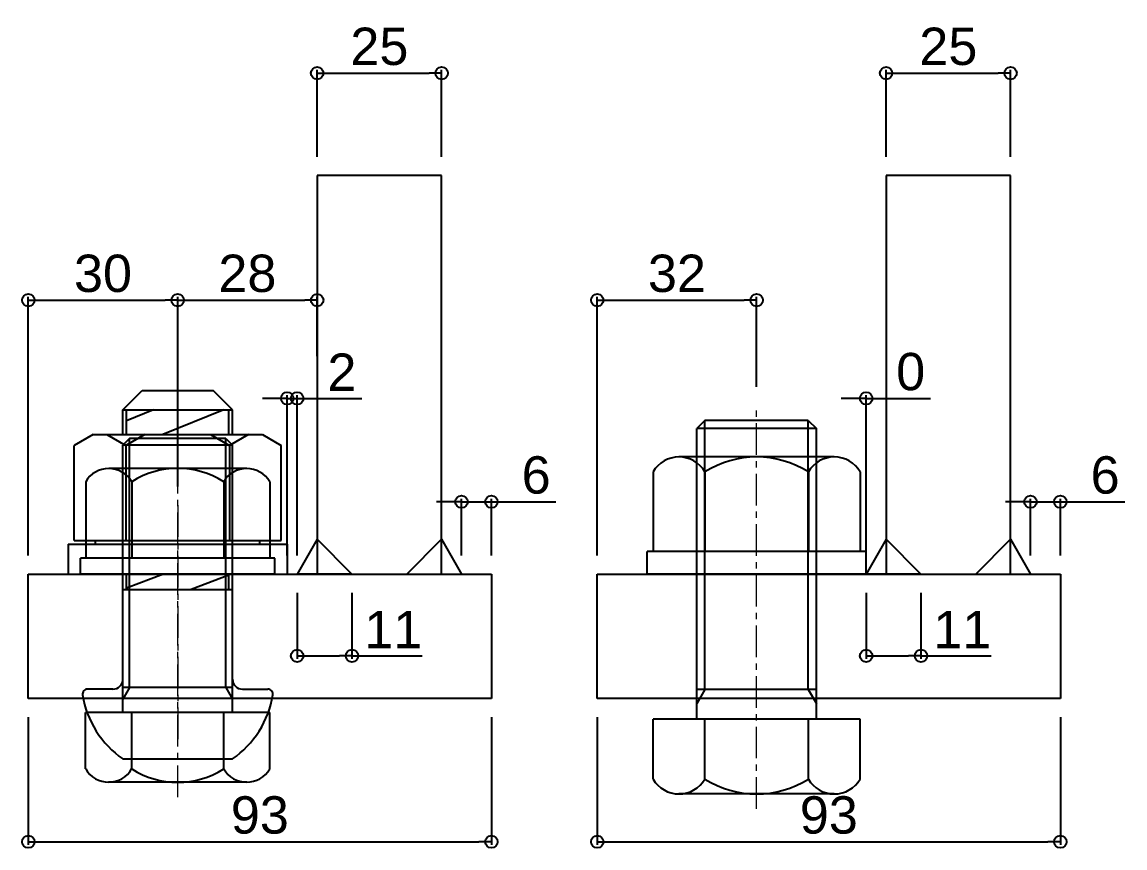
# Model space of a CAD drawing. Header units: millimetres. Extents: x -2880 to 3894, y -2977 to 4857.
# Drawn here: x 1009 to 1230.5, y 2015.5 to 2181.3 of the extents above; entities that cross this region are included whole.
import ezdxf

# ---------------------------------------------------------------- set-up
doc = ezdxf.new("R2010")
doc.units = ezdxf.units.MM
doc.header["$MEASUREMENT"] = 0
doc.linetypes.add('CENTER', pattern=[50.8, 31.75, -6.35, 6.35, -6.35])
for name, color, linetype in [('_0-2_3', 7, 'Continuous'), ('gauge', 1, 'Continuous'), ('KB', 7, 'Continuous')]:
    doc.layers.add(name, color=color, linetype=linetype)
doc.layers.add('中心線', color=4, linetype='CENTER', lineweight=13)
doc.styles.get("Standard").update_dxf_attribs({"font": 'arial.ttf'})
doc.dimstyles.new('コピー ～ 一般寸法', dxfattribs={"dimscale": 0.5, "dimtxt": 15, "dimasz": 5, "dimexe": 1.25, "dimexo": 7.5, "dimgap": 3, "dimtad": 1, "dimdec": 1, "dimdsep": 46, "dimtxsty": 'Standard', "dimblk": 'ORIGIN', "dimcen": 0, "dimclrd": 256, "dimclre": 256, "dimclrt": 256, "dimadec": 0, "dimazin": 0, "dimtfac": 1, "dimtdec": 1, "dimtmove": 0, "dimatfit": 3, "dimfxl": 0, "dimarcsym": 0})

# ---------------------------------------------------------------- blocks, each defined once
blk = doc.blocks.new('_Origin')
at = {"color": 0, "linetype": 'ByBlock', "lineweight": -2}
blk.add_line((0, 0), (-1, 0), dxfattribs=at)
blk.add_circle((0, 0), 0.5, dxfattribs=at)
blk = doc.blocks.new('*D512')
at = {"layer": 'Defpoints', "color": 0}
for p in [(1093.26, 2171.08), (1068.26, 2150.5), (1093.26, 2150.5)]:
    blk.add_point(p, dxfattribs=at)
at = {"layer": 'KB', "lineweight": -2}
for p, q in [((1068.26, 2154.25), (1068.26, 2171.71)), ((1070.76, 2171.08), (1090.76, 2171.08)), ((1093.26, 2154.25), (1093.26, 2171.71))]:
    blk.add_line(p, q, dxfattribs=at)
at = {"layer": 'KB', "lineweight": -2, "xscale": 2.5, "yscale": 2.5, "zscale": 2.5, "rotation": 180}
blk.add_blockref('_Origin', (1068.26, 2171.08), dxfattribs=at)
at = {"layer": 'KB', "lineweight": -2, "xscale": 2.5, "yscale": 2.5, "zscale": 2.5}
blk.add_blockref('_Origin', (1093.26, 2171.08), dxfattribs=at)
at = {"layer": 'KB', "insert": (1080.76, 2176.41), "char_height": 7.5, "attachment_point": 5}
blk.add_mtext('25', dxfattribs=at)
blk = doc.blocks.new('*D513')
at = {"layer": 'Defpoints', "color": 0}
for p in [(1064.26, 2070.5), (1075.26, 2070.5), (1075.26, 2054.08)]:
    blk.add_point(p, dxfattribs=at)
at = {"layer": 'gauge', "lineweight": -2}
for p, q in [((1064.26, 2066.75), (1064.26, 2053.46)), ((1075.26, 2066.75), (1075.26, 2053.46)), ((1066.76, 2054.08), (1072.76, 2054.08)), ((1075.26, 2054.08), (1089.34, 2054.08))]:
    blk.add_line(p, q, dxfattribs=at)
at = {"layer": 'gauge', "lineweight": -2, "xscale": 2.5, "yscale": 2.5, "zscale": 2.5, "rotation": 180}
blk.add_blockref('_Origin', (1064.26, 2054.08), dxfattribs=at)
at = {"layer": 'gauge', "lineweight": -2, "xscale": 2.5, "yscale": 2.5, "zscale": 2.5}
blk.add_blockref('_Origin', (1075.26, 2054.08), dxfattribs=at)
at = {"layer": 'gauge', "insert": (1083.55, 2059.35), "char_height": 7.5, "attachment_point": 5}
blk.add_mtext('11', dxfattribs=at)
blk = doc.blocks.new('*D139')
at = {"layer": 'Defpoints', "color": 0}
for p in [(1064.26, 2105.77), (1062.26, 2070.5), (1064.26, 2070.5)]:
    blk.add_point(p, dxfattribs=at)
at = {"layer": 'gauge', "lineweight": -2}
for p, q in [((1062.26, 2074.25), (1062.26, 2106.39)), ((1064.26, 2074.25), (1064.26, 2106.39)), ((1059.76, 2105.77), (1057.26, 2105.77)), ((1062.26, 2105.77), (1064.26, 2105.77)), ((1066.76, 2105.77), (1077.22, 2105.77))]:
    blk.add_line(p, q, dxfattribs=at)
at = {"layer": 'gauge', "lineweight": -2, "xscale": 2.5, "yscale": 2.5, "zscale": 2.5}
blk.add_blockref('_Origin', (1062.26, 2105.77), dxfattribs=at)
at = {"layer": 'gauge', "lineweight": -2, "xscale": 2.5, "yscale": 2.5, "zscale": 2.5, "rotation": 180}
blk.add_blockref('_Origin', (1064.26, 2105.77), dxfattribs=at)
at = {"layer": 'gauge', "insert": (1073.24, 2111.03), "char_height": 7.5, "attachment_point": 5}
blk.add_mtext('2', dxfattribs=at)
blk = doc.blocks.new('*D143')
at = {"layer": 'Defpoints', "color": 0}
for p in [(1010.26, 2045.5), (1103.26, 2045.5), (1103.26, 2016.74)]:
    blk.add_point(p, dxfattribs=at)
at = {"layer": 'gauge', "lineweight": -2}
for p, q in [((1010.26, 2041.75), (1010.26, 2016.12)), ((1103.26, 2041.75), (1103.26, 2016.12)), ((1012.76, 2016.74), (1100.76, 2016.74))]:
    blk.add_line(p, q, dxfattribs=at)
at = {"layer": 'gauge', "lineweight": -2, "xscale": 2.5, "yscale": 2.5, "zscale": 2.5, "rotation": 180}
blk.add_blockref('_Origin', (1010.26, 2016.74), dxfattribs=at)
at = {"layer": 'gauge', "lineweight": -2, "xscale": 2.5, "yscale": 2.5, "zscale": 2.5}
blk.add_blockref('_Origin', (1103.26, 2016.74), dxfattribs=at)
at = {"layer": 'gauge', "insert": (1056.76, 2022.07), "char_height": 7.5, "attachment_point": 5}
blk.add_mtext('93', dxfattribs=at)
blk = doc.blocks.new('*D144')
at = {"layer": 'Defpoints', "color": 0}
for p in [(1040.26, 2125.5), (1040.26, 2084.33), (1010.26, 2070.5)]:
    blk.add_point(p, dxfattribs=at)
at = {"layer": 'gauge', "lineweight": -2}
for p, q in [((1010.26, 2074.25), (1010.26, 2126.13)), ((1040.26, 2088.08), (1040.26, 2126.13)), ((1012.76, 2125.5), (1037.76, 2125.5))]:
    blk.add_line(p, q, dxfattribs=at)
at = {"layer": 'gauge', "lineweight": -2, "xscale": 2.5, "yscale": 2.5, "zscale": 2.5, "rotation": 180}
blk.add_blockref('_Origin', (1010.26, 2125.5), dxfattribs=at)
at = {"layer": 'gauge', "lineweight": -2, "xscale": 2.5, "yscale": 2.5, "zscale": 2.5}
blk.add_blockref('_Origin', (1040.26, 2125.5), dxfattribs=at)
at = {"layer": 'gauge', "insert": (1025.26, 2130.83), "char_height": 7.5, "attachment_point": 5}
blk.add_mtext('30', dxfattribs=at)
blk = doc.blocks.new('*D462')
at = {"layer": 'Defpoints', "color": 0}
for p in [(1103.26, 2085.01), (1097.26, 2070.5), (1103.26, 2070.5)]:
    blk.add_point(p, dxfattribs=at)
at = {"layer": 'gauge', "lineweight": -2}
for p, q in [((1094.76, 2085.01), (1092.26, 2085.01)), ((1097.26, 2074.25), (1097.26, 2085.63)), ((1097.26, 2085.01), (1103.26, 2085.01)), ((1103.26, 2074.25), (1103.26, 2085.63)), ((1105.76, 2085.01), (1116.22, 2085.01))]:
    blk.add_line(p, q, dxfattribs=at)
at = {"layer": 'gauge', "lineweight": -2, "xscale": 2.5, "yscale": 2.5, "zscale": 2.5}
blk.add_blockref('_Origin', (1097.26, 2085.01), dxfattribs=at)
at = {"layer": 'gauge', "lineweight": -2, "xscale": 2.5, "yscale": 2.5, "zscale": 2.5, "rotation": 180}
blk.add_blockref('_Origin', (1103.26, 2085.01), dxfattribs=at)
at = {"layer": 'gauge', "insert": (1112.24, 2090.34), "char_height": 7.5, "attachment_point": 5}
blk.add_mtext('6', dxfattribs=at)
blk = doc.blocks.new('*D470')
at = {"layer": 'Defpoints', "color": 0}
for p in [(1207.51, 2171.08), (1182.51, 2150.5), (1207.51, 2150.5)]:
    blk.add_point(p, dxfattribs=at)
at = {"layer": 'KB', "lineweight": -2}
for p, q in [((1182.51, 2154.25), (1182.51, 2171.71)), ((1185.01, 2171.08), (1205.01, 2171.08)), ((1207.51, 2154.25), (1207.51, 2171.71))]:
    blk.add_line(p, q, dxfattribs=at)
at = {"layer": 'KB', "lineweight": -2, "xscale": 2.5, "yscale": 2.5, "zscale": 2.5, "rotation": 180}
blk.add_blockref('_Origin', (1182.51, 2171.08), dxfattribs=at)
at = {"layer": 'KB', "lineweight": -2, "xscale": 2.5, "yscale": 2.5, "zscale": 2.5}
blk.add_blockref('_Origin', (1207.51, 2171.08), dxfattribs=at)
at = {"layer": 'KB', "insert": (1195.01, 2176.41), "char_height": 7.5, "attachment_point": 5}
blk.add_mtext('25', dxfattribs=at)
blk = doc.blocks.new('*D471')
at = {"layer": 'Defpoints', "color": 0}
for p in [(1178.51, 2070.5), (1189.51, 2070.5), (1189.51, 2054.08)]:
    blk.add_point(p, dxfattribs=at)
at = {"layer": 'gauge', "lineweight": -2}
for p, q in [((1178.51, 2066.75), (1178.51, 2053.46)), ((1189.51, 2066.75), (1189.51, 2053.46)), ((1181.01, 2054.08), (1187.01, 2054.08)), ((1189.51, 2054.08), (1203.59, 2054.08))]:
    blk.add_line(p, q, dxfattribs=at)
at = {"layer": 'gauge', "lineweight": -2, "xscale": 2.5, "yscale": 2.5, "zscale": 2.5, "rotation": 180}
blk.add_blockref('_Origin', (1178.51, 2054.08), dxfattribs=at)
at = {"layer": 'gauge', "lineweight": -2, "xscale": 2.5, "yscale": 2.5, "zscale": 2.5}
blk.add_blockref('_Origin', (1189.51, 2054.08), dxfattribs=at)
at = {"layer": 'gauge', "insert": (1197.8, 2059.35), "char_height": 7.5, "attachment_point": 5}
blk.add_mtext('11', dxfattribs=at)
blk = doc.blocks.new('*D161')
at = {"layer": 'Defpoints', "color": 0}
for p in [(1178.51, 2105.77), (1178.51, 2070.5), (1178.51, 2070.5)]:
    blk.add_point(p, dxfattribs=at)
at = {"layer": 'gauge', "lineweight": -2}
for p, q in [((1178.51, 2074.25), (1178.51, 2106.39)), ((1178.51, 2074.25), (1178.51, 2106.39)), ((1176.01, 2105.77), (1173.51, 2105.77)), ((1178.51, 2105.77), (1178.51, 2105.77)), ((1181.01, 2105.77), (1191.4, 2105.77))]:
    blk.add_line(p, q, dxfattribs=at)
at = {"layer": 'gauge', "lineweight": -2, "xscale": 2.5, "yscale": 2.5, "zscale": 2.5}
blk.add_blockref('_Origin', (1178.51, 2105.77), dxfattribs=at)
at = {"layer": 'gauge', "lineweight": -2, "xscale": 2.5, "yscale": 2.5, "zscale": 2.5, "rotation": 180}
blk.add_blockref('_Origin', (1178.51, 2105.77), dxfattribs=at)
at = {"layer": 'gauge', "insert": (1187.45, 2111.1), "char_height": 7.5, "attachment_point": 5}
blk.add_mtext('0', dxfattribs=at)
blk = doc.blocks.new('*D162')
at = {"layer": 'Defpoints', "color": 0}
for p in [(1124.51, 2045.5), (1217.51, 2045.5), (1217.51, 2016.74)]:
    blk.add_point(p, dxfattribs=at)
at = {"layer": 'gauge', "lineweight": -2}
for p, q in [((1124.51, 2041.75), (1124.51, 2016.12)), ((1217.51, 2041.75), (1217.51, 2016.12)), ((1127.01, 2016.74), (1215.01, 2016.74))]:
    blk.add_line(p, q, dxfattribs=at)
at = {"layer": 'gauge', "lineweight": -2, "xscale": 2.5, "yscale": 2.5, "zscale": 2.5, "rotation": 180}
blk.add_blockref('_Origin', (1124.51, 2016.74), dxfattribs=at)
at = {"layer": 'gauge', "lineweight": -2, "xscale": 2.5, "yscale": 2.5, "zscale": 2.5}
blk.add_blockref('_Origin', (1217.51, 2016.74), dxfattribs=at)
at = {"layer": 'gauge', "insert": (1171.01, 2022.07), "char_height": 7.5, "attachment_point": 5}
blk.add_mtext('93', dxfattribs=at)
blk = doc.blocks.new('*D163')
at = {"layer": 'Defpoints', "color": 0}
for p in [(1156.51, 2125.5), (1156.51, 2104.33), (1124.51, 2070.5)]:
    blk.add_point(p, dxfattribs=at)
at = {"layer": 'gauge', "lineweight": -2}
for p, q in [((1124.51, 2074.25), (1124.51, 2126.13)), ((1156.51, 2108.08), (1156.51, 2126.13)), ((1127.01, 2125.5), (1154.01, 2125.5))]:
    blk.add_line(p, q, dxfattribs=at)
at = {"layer": 'gauge', "lineweight": -2, "xscale": 2.5, "yscale": 2.5, "zscale": 2.5, "rotation": 180}
blk.add_blockref('_Origin', (1124.51, 2125.5), dxfattribs=at)
at = {"layer": 'gauge', "lineweight": -2, "xscale": 2.5, "yscale": 2.5, "zscale": 2.5}
blk.add_blockref('_Origin', (1156.51, 2125.5), dxfattribs=at)
at = {"layer": 'gauge', "insert": (1140.51, 2130.83), "char_height": 7.5, "attachment_point": 5}
blk.add_mtext('32', dxfattribs=at)
blk = doc.blocks.new('*D472')
at = {"layer": 'Defpoints', "color": 0}
for p in [(1217.51, 2085.01), (1211.51, 2070.5), (1217.51, 2070.5)]:
    blk.add_point(p, dxfattribs=at)
at = {"layer": 'gauge', "lineweight": -2}
for p, q in [((1209.01, 2085.01), (1206.51, 2085.01)), ((1211.51, 2074.25), (1211.51, 2085.63)), ((1211.51, 2085.01), (1217.51, 2085.01)), ((1217.51, 2074.25), (1217.51, 2085.63)), ((1220.01, 2085.01), (1230.47, 2085.01))]:
    blk.add_line(p, q, dxfattribs=at)
at = {"layer": 'gauge', "lineweight": -2, "xscale": 2.5, "yscale": 2.5, "zscale": 2.5}
blk.add_blockref('_Origin', (1211.51, 2085.01), dxfattribs=at)
at = {"layer": 'gauge', "lineweight": -2, "xscale": 2.5, "yscale": 2.5, "zscale": 2.5, "rotation": 180}
blk.add_blockref('_Origin', (1217.51, 2085.01), dxfattribs=at)
at = {"layer": 'gauge', "insert": (1226.49, 2090.34), "char_height": 7.5, "attachment_point": 5}
blk.add_mtext('6', dxfattribs=at)
blk = doc.blocks.new('*U27')
at = {"ltscale": 0.2}
for p, q in [((-15.59, 15), (15.59, 15)), ((-20.78, 12), (-20.78, 0)), ((-10.39, 12), (-10.39, 0)), ((10.39, 12), (10.39, 0)), ((20.78, 12), (20.78, 0)), ((-20.78, 0), (20.78, 0)), ((-12, 0), (-12, -58.38)), ((12, 0), (12, -58.38)), ((-10.38, -6), (-12, -3.19)), ((10.38, -6), (12, -3.19)), ((-12, -6), (12, -6)), ((-10.38, -6), (-10.38, -60)), ((10.38, -6), (10.38, -60)), ((-12, -58.38), (12, -58.38)), ((-10.38, -60), (-12, -58.38)), ((10.38, -60), (12, -58.38)), ((-10.38, -60), (10.38, -60))]:
    blk.add_line(p, q, dxfattribs=at)
for centre, radius, start, end in [((-15.59, 9), 6, 30, 150), ((0, -4.5), 19.5, 57.7958, 122.2042), ((15.59, 9), 6, 30, 150)]:
    blk.add_arc(centre, radius, start, end, dxfattribs=at)
at = {"layer": '中心線', "ltscale": 0.2}
blk.add_line((0, 18), (0, -63), dxfattribs=at)
blk = doc.blocks.new('*U25')
at = {"ltscale": 0.2}
for p, q in [((-13.86, 14), (13.86, 14)), ((-18.48, 11.33), (-18.48, 0)), ((-9.24, 11.33), (-9.24, 0)), ((9.24, 11.33), (9.24, 0)), ((18.48, 11.33), (18.48, 0)), ((-18.48, 0), (18.48, 0)), ((-11, 0), (-11, -53.65)), ((11, 0), (11, -53.65)), ((-9.65, -5), (-11, -2.66)), ((9.65, -5), (11, -2.66)), ((-11, -5), (11, -5)), ((-9.65, -5), (-9.65, -55)), ((9.65, -5), (9.65, -55)), ((-11, -53.65), (11, -53.65)), ((-9.65, -55), (-11, -53.65)), ((-9.65, -55), (9.65, -55)), ((9.65, -55), (11, -53.65))]:
    blk.add_line(p, q, dxfattribs=at)
for centre, radius, start, end in [((-13.86, 8.67), 5.33, 30, 150), ((0, -3.33), 17.33, 57.7958, 122.2042), ((13.86, 8.67), 5.33, 30, 150)]:
    blk.add_arc(centre, radius, start, end, dxfattribs=at)
at = {"layer": '中心線', "ltscale": 0.2}
blk.add_line((0, 17), (0, -58), dxfattribs=at)
blk = doc.blocks.new('*D386')
at = {"layer": 'Defpoints', "color": 0}
for p in [(1068.26, 2125.5), (1068.26, 2110.5), (1040.26, 2107.38)]:
    blk.add_point(p, dxfattribs=at)
at = {"layer": 'gauge', "lineweight": -2}
for p, q in [((1040.26, 2111.13), (1040.26, 2126.13)), ((1068.26, 2114.25), (1068.26, 2126.13)), ((1042.76, 2125.5), (1065.76, 2125.5))]:
    blk.add_line(p, q, dxfattribs=at)
at = {"layer": 'gauge', "lineweight": -2, "xscale": 2.5, "yscale": 2.5, "zscale": 2.5, "rotation": 180}
blk.add_blockref('_Origin', (1040.26, 2125.5), dxfattribs=at)
at = {"layer": 'gauge', "lineweight": -2, "xscale": 2.5, "yscale": 2.5, "zscale": 2.5}
blk.add_blockref('_Origin', (1068.26, 2125.5), dxfattribs=at)
at = {"layer": 'gauge', "insert": (1054.26, 2130.83), "char_height": 7.5, "attachment_point": 5}
blk.add_mtext('28', dxfattribs=at)

msp = doc.modelspace()

# ---------------------------------------------------------------- linework, layer by layer
at = {"ltscale": 0.2}
for p, q in [((1172.101, 2093.998), (1140.925, 2093.998)), ((1054.118, 2091.698), (1026.406, 2091.698)), ((1135.728, 2090.998), (1135.728, 2074.998)), ((1146.121, 2090.998), (1146.121, 2074.998)), ((1166.905, 2090.998), (1166.905, 2074.998)), ((1177.298, 2090.998), (1177.298, 2074.998)), ((1021.787, 2089.031), (1021.787, 2073.698)), ((1031.024, 2089.031), (1031.024, 2073.698)), ((1049.5, 2089.031), (1049.5, 2073.698)), ((1058.737, 2089.031), (1058.737, 2073.698)), ((1059.762, 2073.698), (1020.762, 2073.698)), ((1020.762, 2070.498), (1020.762, 2073.698)), ((1058.737, 2073.698), (1021.787, 2073.698)), ((1059.762, 2070.498), (1059.762, 2073.698)), ((1178.513, 2074.998), (1134.513, 2074.998)), ((1134.513, 2070.498), (1134.513, 2074.998)), ((1177.298, 2074.998), (1135.728, 2074.998)), ((1178.513, 2070.498), (1178.513, 2074.998)), ((1059.762, 2070.498), (1020.762, 2070.498)), ((1178.513, 2070.498), (1134.513, 2070.498))]:
    msp.add_line(p, q, dxfattribs=at)
for centre, radius, start, end in [((1140.925, 2087.998), 6, 30, 150), ((1156.513, 2074.498), 19.5, 57.79577, 122.20423), ((1172.101, 2087.998), 6, 30, 150), ((1026.406, 2086.365), 5.333, 30, 150), ((1040.262, 2074.365), 17.333, 57.79577, 122.20423), ((1054.118, 2086.365), 5.333, 30, 150)]:
    msp.add_arc(centre, radius, start, end, dxfattribs=at)
at = {"layer": '_0-2_3', "color": 6, "linetype": 'Continuous'}
for p, q in [((1029.262, 2103.498), (1033.139, 2107.376)), ((1033.139, 2107.376), (1047.385, 2107.376)), ((1051.262, 2103.498), (1047.385, 2107.376)), ((1029.262, 2103.498), (1051.262, 2103.498)), ((1029.262, 2098.498), (1029.262, 2103.498)), ((1035.385, 2103.498), (1029.962, 2101.281)), ((1029.962, 2098.498), (1029.962, 2103.498)), ((1049.509, 2103.498), (1037.276, 2098.498)), ((1050.561, 2098.498), (1050.561, 2103.498)), ((1051.262, 2098.498), (1051.262, 2103.498)), ((1023.262, 2098.498), (1019.462, 2096.304)), ((1023.262, 2098.498), (1057.262, 2098.498)), ((1026.062, 2098.498), (1029.862, 2096.304)), ((1033.662, 2098.498), (1029.862, 2096.304)), ((1046.862, 2098.498), (1050.662, 2096.304)), ((1054.462, 2098.498), (1050.662, 2096.304)), ((1057.262, 2098.498), (1061.062, 2096.304)), ((1019.462, 2077.198), (1019.462, 2096.304)), ((1029.862, 2096.304), (1029.862, 2077.198)), ((1050.662, 2096.304), (1050.662, 2077.198)), ((1061.062, 2077.198), (1061.062, 2096.304)), ((1018.262, 2076.498), (1062.262, 2076.498)), ((1018.262, 2076.498), (1018.262, 2070.498)), ((1019.462, 2077.198), (1061.062, 2077.198)), ((1023.762, 2076.498), (1023.762, 2077.198)), ((1023.762, 2076.498), (1056.762, 2076.498)), ((1056.762, 2076.498), (1056.762, 2077.198)), ((1062.262, 2076.498), (1062.262, 2070.498)), ((1018.262, 2070.498), (1062.262, 2070.498)), ((1029.262, 2049.375), (1029.262, 2070.498)), ((1029.962, 2067.376), (1029.962, 2070.498)), ((1037.395, 2070.498), (1029.962, 2067.636)), ((1050.561, 2070.291), (1042.99, 2067.376)), ((1050.561, 2067.376), (1050.561, 2070.498)), ((1051.262, 2049.375), (1051.262, 2070.498)), ((1029.262, 2067.376), (1051.262, 2067.376)), ((1027.262, 2047.376), (1022.147, 2047.376)), ((1053.262, 2047.376), (1058.377, 2047.376)), ((1029.262, 2033.376), (1051.262, 2033.376))]:
    msp.add_line(p, q, dxfattribs=at)
for centre, radius, start, end in [((1027.262, 2049.375), 2, 270, 0), ((1053.262, 2049.375), 2, 180, 270), ((1022.147, 2046.376), 1, 90, 189.01654), ((1058.377, 2046.376), 1, 350.98346, 90), ((1040.172, 2049.236), 19.25, 189.01598, 235.47675), ((1040.352, 2049.236), 19.25, 304.52325, 350.98402)]:
    msp.add_arc(centre, radius, start, end, dxfattribs=at)
at = {"layer": 'gauge'}
for p, q in [((1068.262, 2077.498), (1064.262, 2070.498)), ((1075.262, 2070.498), (1068.262, 2077.498)), ((1086.262, 2070.498), (1093.262, 2077.498)), ((1093.262, 2077.498), (1097.262, 2070.498)), ((1182.513, 2077.498), (1178.513, 2070.498)), ((1189.513, 2070.498), (1182.513, 2077.498)), ((1200.513, 2070.498), (1207.513, 2077.498)), ((1207.513, 2077.498), (1211.513, 2070.498)), ((1075.262, 2070.498), (1064.262, 2070.498)), ((1086.262, 2070.498), (1097.262, 2070.498)), ((1189.513, 2070.498), (1178.513, 2070.498)), ((1200.513, 2070.498), (1211.513, 2070.498))]:
    msp.add_line(p, q, dxfattribs=at)
at = {"layer": 'KB'}
for p, q in [((1068.262, 2150.498), (1068.262, 2070.498)), ((1093.262, 2150.498), (1068.262, 2150.498)), ((1093.262, 2070.498), (1093.262, 2150.498)), ((1182.513, 2150.498), (1182.513, 2070.498)), ((1207.513, 2150.498), (1182.513, 2150.498)), ((1207.513, 2070.498), (1207.513, 2150.498)), ((1010.262, 2070.498), (1103.262, 2070.498)), ((1010.262, 2045.498), (1010.262, 2070.498)), ((1103.262, 2070.498), (1103.262, 2045.498)), ((1124.513, 2070.498), (1217.513, 2070.498)), ((1124.513, 2045.498), (1124.513, 2070.498)), ((1217.513, 2070.498), (1217.513, 2045.498)), ((1103.262, 2045.498), (1010.262, 2045.498)), ((1217.513, 2045.498), (1124.513, 2045.498))]:
    msp.add_line(p, q, dxfattribs=at)
at = {"layer": '中心線', "color": 7, "ltscale": 0.2}
msp.add_line((1040.262, 2084.333), (1040.262, 2036.333), dxfattribs=at)

# ---------------------------------------------------------------- block references
at = {"rotation": 180}
for name, p in [('*U27', (1156.513, 2041.33)), ('*U25', (1040.262, 2042.69))]:
    msp.add_blockref(name, p, dxfattribs=at)

# ---------------------------------------------------------------- dimensions: what is measured, and where the dimension line sits
at = {"layer": 'gauge'}
for base, p1, p2, picture, middle in [((1040.262, 2125.501), (1010.262, 2070.498), (1040.262, 2084.333), '*D144', (1025.262, 2130.83)), ((1156.513, 2125.501), (1124.513, 2070.498), (1156.513, 2104.33), '*D163', (1140.513, 2130.83)), ((1064.262, 2105.769), (1062.262, 2070.498), (1064.262, 2070.498), '*D139', (1073.241, 2111.034)), ((1178.512963384, 2105.768997924), (1178.512963384, 2070.498095963), (1178.512963384, 2070.498095963), '*D161', (1187.454213384, 2111.097747924)), ((1103.262, 2085.007), (1097.262, 2070.498), (1103.262, 2070.498), '*D462', (1112.241, 2090.336)), ((1217.513, 2085.007), (1211.513, 2070.498), (1217.513, 2070.498), '*D472', (1226.492, 2090.336)), ((1075.262, 2054.081), (1064.262, 2070.498), (1075.262, 2070.498), '*D513', (1083.552, 2059.346)), ((1189.513, 2054.081), (1178.513, 2070.498), (1189.513, 2070.498), '*D471', (1197.803, 2059.346)), ((1103.262, 2016.745), (1010.262, 2045.498), (1103.262, 2045.498), '*D143', (1056.762, 2022.074)), ((1217.513, 2016.745), (1124.513, 2045.498), (1217.513, 2045.498), '*D162', (1171.013, 2022.074))]:
    dim = msp.add_linear_dim(base=base, p1=p1, p2=p2, dimstyle='コピー ～ 一般寸法', dxfattribs=at)
    dim.commit()
    dim.dimension.update_dxf_attribs({"geometry": picture, "text_midpoint": middle})
dim = msp.add_linear_dim(base=(1068.262, 2125.501), p1=(1040.262, 2107.376), p2=(1068.262, 2110.498), dimstyle='コピー ～ 一般寸法', override={"dimfxl": 0.18}, dxfattribs=at)
dim.commit()
dim.dimension.update_dxf_attribs({"geometry": '*D386', "text_midpoint": (1054.262, 2130.83)})
at = {"layer": 'KB'}
for base, p1, p2, picture, middle in [((1093.262, 2171.084), (1068.262, 2150.498), (1093.262, 2150.498), '*D512', (1080.762, 2176.413)), ((1207.513, 2171.084), (1182.513, 2150.498), (1207.513, 2150.498), '*D470', (1195.013, 2176.413))]:
    dim = msp.add_linear_dim(base=base, p1=p1, p2=p2, dimstyle='コピー ～ 一般寸法', dxfattribs=at)
    dim.commit()
    dim.dimension.update_dxf_attribs({"geometry": picture, "text_midpoint": middle})

doc.saveas('drawing.dxf')
